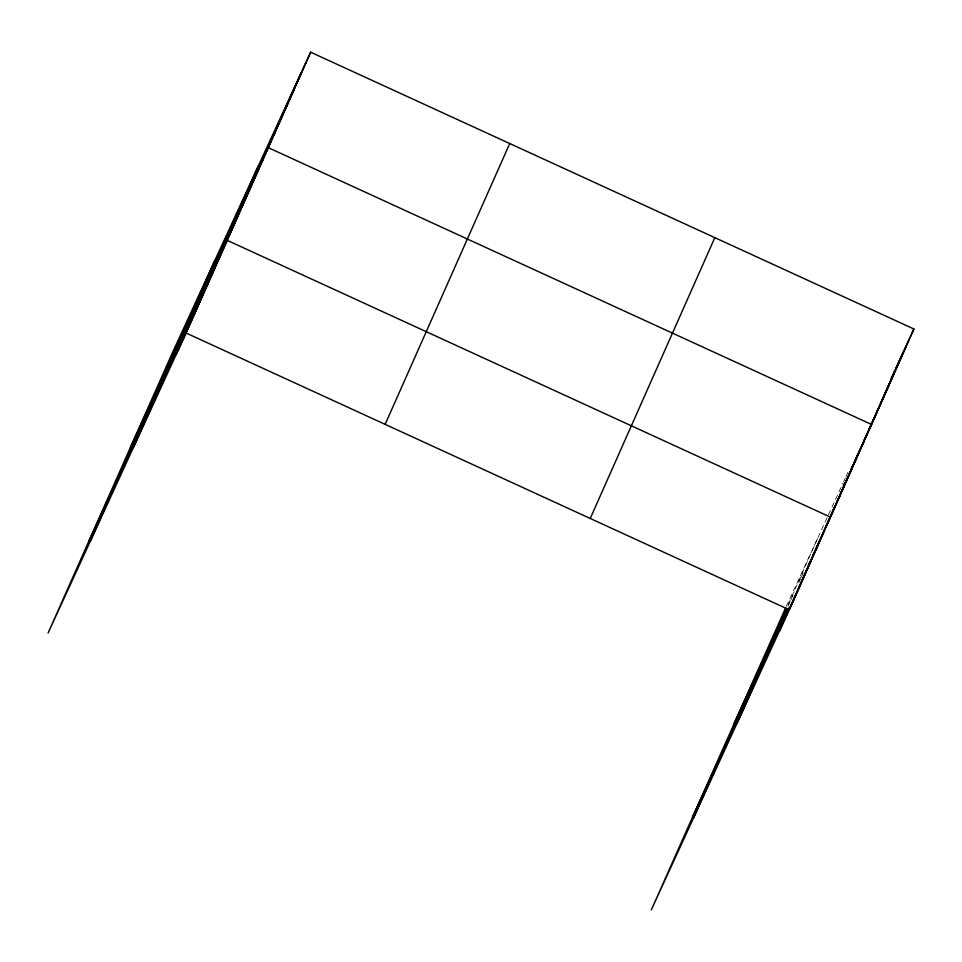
<?xml version="1.0" encoding="UTF-8"?>
<svg xmlns="http://www.w3.org/2000/svg" width="962" height="962" viewBox="0 0 962 962"><rect width="100%" height="100%" fill="white"/><g stroke="black" fill="none" stroke-linecap="round" stroke-linejoin="round"><path stroke-width="0.72" stroke-dasharray="4.81 3.61" d="M788.275 604.509L818.181 537.109M786.327 606.349L827.849 516.077M828.462 514.754L842.965 483.201M843.578 481.89L845.394 477.946M845.995 476.635L849.013 470.057M787.914 606.3L790.331 601.034M790.932 599.723L794.564 591.834M798.797 582.635L800.612 578.691M801.214 577.368L804.244 570.803"/><path stroke-width="1.44" d="M90.356 541.137L214.935 260.305M133.898 446.476L258.477 165.644M176.154 354.593L300.733 73.773M186.087 333.02L310.654 52.188L913.9 328.992L789.321 609.824L186.087 333.02L48.1 633.008L172.679 352.176L310.654 52.188M385.149 424.362L509.728 143.53M590.247 518.47L714.826 237.65M693.602 817.941L785.786 610.124M737.132 723.28L787.926 608.802M779.4 631.409L795.718 594.6M796.32 593.241L800.552 583.706M801.166 582.335L820.502 538.732M821.115 537.361L835.016 506.024M835.617 504.653L846.5 480.122M847.113 478.763L849.53 473.316M850.131 471.945L854.364 462.409M854.965 461.051L861.014 447.414M861.615 446.055L873.58 419.095M874.073 417.977L888.984 385.161M877.067 411.231L891.016 379.774M891.521 378.655L903.474 351.695M293.254 90.62L305.675 63.42M285.786 107.467L300.697 74.651M280.796 118.699L293.218 91.498M273.328 135.546L288.239 102.73M268.338 146.789L280.76 119.589M263.36 158.021L275.781 130.82M130.327 447.667L270.791 142.051M251.118 185.606L263.468 158.574M243.867 201.96L258.634 169.468M239.033 212.867L251.371 185.834M231.77 229.221L246.537 196.729M226.936 240.115L239.285 213.083M219.685 256.469L234.451 223.99M89.213 540.331L227.188 240.344L830.434 517.147L813.155 554.713M207.588 283.73L222.354 251.25M202.754 294.637L215.103 267.604M195.502 310.991L210.269 278.499M190.668 321.885L203.006 294.853M183.405 338.239L198.172 305.76M178.571 349.146L190.921 322.114M785.713 607.683L651.346 909.811L794.155 598.917M891.113 378.535L894.792 370.55M896.007 367.881L913.9 328.992M894.011 373.04L906.42 345.839M886.531 389.887L901.442 357.07M881.553 401.118L893.963 373.917M869.095 429.208L884.006 396.392M864.104 440.44L876.526 413.239M733.561 724.47L786.7 608.922M843.241 486.002L844.468 483.333M850.588 470.021L852.428 466.029M853.655 463.359L871.548 424.47L268.302 147.667M851.947 467.857L864.285 440.824M844.684 484.211L859.451 451.731M839.85 495.117L852.2 468.085M832.599 511.471L847.366 478.992M827.765 522.378L840.103 495.346M822.919 533.273L835.269 506.24M692.448 817.135L788.66 607.972M808.26 565.355L810.1 561.363M810.834 560.533L823.183 533.501M803.583 576.887L818.337 544.408M798.737 587.794L811.086 560.762M791.486 604.148L806.252 571.656M786.651 615.055L799.001 588.01"/></g></svg>
